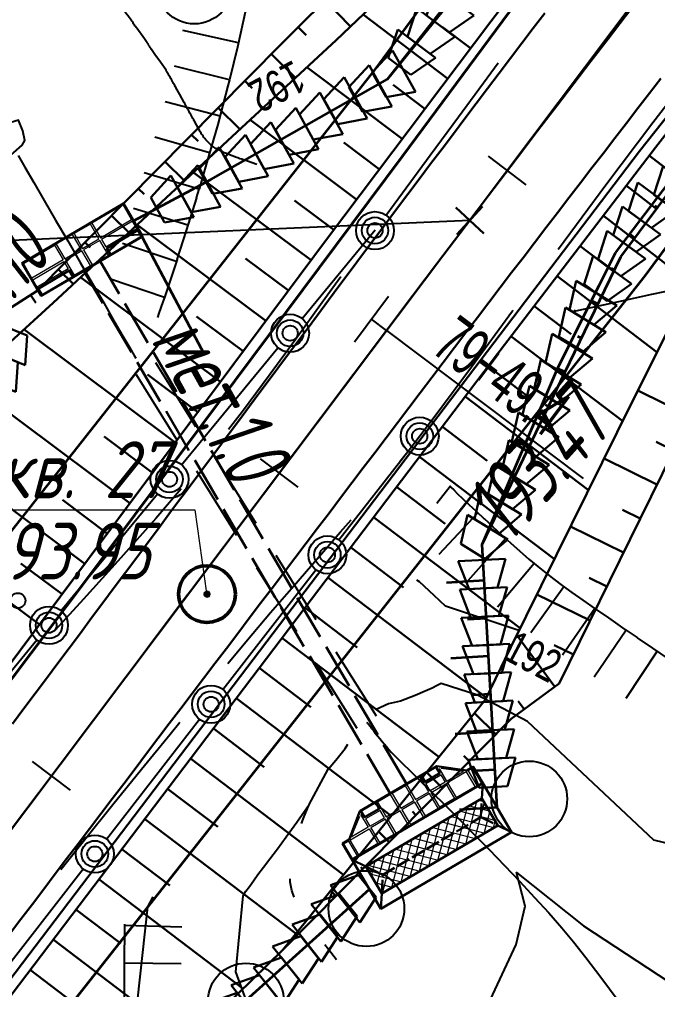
# Model space of a CAD drawing. Header units: millimetres. Extents: x -1799 to 6962, y -1020 to 4121.
# Drawn here: x 4717.1 to 4750.8, y 2997.7 to 3048.9 of the extents above; entities that cross this region are included whole.
import ezdxf
from ezdxf import colors
from ezdxf.entities.mleader import LeaderData, LeaderLine
from ezdxf.math import Vec2, Vec3

# ---------------------------------------------------------------- set-up
doc = ezdxf.new("R2010")
doc.units = ezdxf.units.MM
for name, pattern in [('ACAD_ISO02W100', [15, 12, -3]), ('CONTI', [0]), ('STROT', [1.7, 0.5, -1.2])]:
    doc.linetypes.add(name, pattern=pattern)
for name, color, linetype, lineweight in [('10', 1, 'Continuous', 35), ('геология', 7, 'Continuous', 20), ('КОПИЯ_ОСЬ_13_ОТКОСЫ', 7, 'Continuous', 30), ('КОПИЯ_ОСЬ_ГРАНИЦЫ_ПОЛОС', 7, 'Continuous', 30), ('КОПИЯ_ОСЬ_ОТКОСЫ', 7, 'Continuous', 30), ('Огражд-перила', 1, 'ограждение2', 40), ('ОСЬ_ВЕРХ_ПОКРЫТИЯ_ГРАНИЦЫ_ПОЛОС', 7, 'Continuous', 30), ('ОСЬ_ВЕРХ_ПОКРЫТИЯ_ОСЬ', 1, 'Continuous', 30), ('Ось_примыкания', 1, 'Continuous', 35), ('Отметки', 5, 'Continuous', 30), ('Трубы мет.', 7, 'ACAD_ISO02W100', 30)]:
    doc.layers.add(name, color=color, linetype=linetype, lineweight=lineweight)
for name, color, linetype in [('GOR_BDEFAULT', 212, 'CONTI'), ('NAD_MDEFAULT', 7, 'CONTI'), ('PI_OTDEFAULT', 172, 'CONTI'), ('PI_TTDEFAULT', 5, 'CONTI'), ('SIT_LDEFAULT', 7, 'CONTI'), ('ZAPSKDEFAULT', 7, 'CONTI'), ('канава', 7, 'Continuous'), ('КОПИЯ_ОСЬ_ТАНГЕНСЫ', 1, 'Continuous'), ('ОСЬ_ВЕРХ_ПОКРЫТИЯ_ПИКЕТЫ', 1, 'Continuous'), ('ОСЬ_ВЕРХ_ПОКРЫТИЯ_РАЗБИВКА_КРИВ', 1, 'Continuous'), ('ОСЬ_ВЕРХ_ПОКРЫТИЯ_ТАНГЕНСЫ', 1, 'Continuous'), ('разметка', 7, 'Continuous')]:
    doc.layers.add(name, color=color, linetype=linetype)
doc.layers.get('КОПИЯ_ОСЬ_ОТКОСЫ').off()
doc.styles.add('eskd', font='spds.shx', dxfattribs={"width": 1.2, "oblique": 15})
doc.styles.add('SHRFT', font='TXT', dxfattribs={"width": 3.5})
doc.styles.get("Standard").update_dxf_attribs({"font": 'arial.ttf'})
doc.styles.add('ГОСТ', font='', dxfattribs={"oblique": 15, "height": 4})
doc.styles.get('ГОСТ').set_extended_font_data('GOST type A')
doc.linetypes.add('ограждение2', pattern='A,0.25,-0.1,[132,ltypeshp.shx,S=0.1,R=0,X=-0.1,Y=0],-0.1,1', length=1.45)

# ---------------------------------------------------------------- blocks, each defined once
blk = doc.blocks.new('BL_2010')
at = {"color": 0}
for centre, radius in [((0, 5.78), 0.4), ((0, 3.46), 0.6), ((0, 3.46), 0.3), ((0, 0), 0.8), ((-3.46, -1.74), 0.6), ((-3.46, -1.74), 0.3), ((3.46, -1.74), 0.6), ((3.46, -1.74), 0.3), ((-5.78, -2.88), 0.4), ((5.78, -2.88), 0.4)]:
    blk.add_circle(centre, radius, dxfattribs=at)
blk = doc.blocks.new('BL_2004')
at = {"color": 0}
blk.add_circle((0, 0), 2, dxfattribs=at)
blk = doc.blocks.new('A$C722332E8')
at = {"layer": 'Трубы мет.', "linetype": 'Continuous', "lineweight": 0}
h = blk.add_hatch(dxfattribs=at)
h.set_pattern_fill('ANSI37', color=256, scale=32, angle=180, style=0)
h.set_pattern_definition([(225, (1764.2833, 2123.5905), (2.828427, -2.828427), []), (315, (1764.2833, 2123.5905), (2.828427, 2.828427), [])])
h.paths.add_polyline_path([(-43.25, 35.5), (-26.75, 35.5), (-26.75, -35.5), (-43.25, -35.5)])
at = {"layer": 'Трубы мет.', "linetype": 'Continuous', "ltscale": 0.6}
for p, q in [((-50, 40), (-43.25, 35.5)), ((-20, 40), (-26.75, 35.5)), ((-50, -40), (-43.25, -35.5)), ((-20, -40), (-26.75, -35.5))]:
    blk.add_line(p, q, dxfattribs=at)
for points in [[(-20, 40), (-50, 40), (-50, -40), (-20, -40)], [(0, 23.5), (-10, 36), (-10, 40), (-20, 40), (-20, -40), (-10, -40), (-10, -36), (0, -23.5)], [(-26.75, 35.5), (-26.75, -35.5), (-43.25, -35.5), (-43.25, 35.5)], [(0, 23), (-4, 23), (-4, 14), (0, 14)], [(0, -23), (-4, -23), (-4, -14), (0, -14)]]:
    blk.add_lwpolyline(points, close=True, dxfattribs=at)
at = {"layer": 'Трубы мет.', "lineweight": 0}
for points in [[(-10.5, 36.62), (-19.5, 36.62), (-19.5, 39.5), (-10.5, 39.5)], [(-10.5, 34.38), (-10.5, 24), (-19.5, 24), (-19.5, 35.62), (-10.5, 35.62), (-10.5, 35.62)], [(-1.6, 24), (-9.5, 24), (-9.5, 34.38)], [(-10.5, 23), (-19.5, 23), (-19.5, 14), (-10.5, 14)], [(-5, 23), (-9.5, 23), (-9.5, 14), (-5, 14)], [(-10.5, 13), (-19.5, 13), (-19.5, 5), (-10.5, 5)], [(-0.5, 13), (-9.5, 13), (-9.5, 5), (-0.5, 5)], [(-10.5, 4), (-19.5, 4), (-19.5, -4), (-10.5, -4)], [(-0.5, 4), (-9.5, 4), (-9.5, -4), (-0.5, -4)], [(-10.5, -5), (-19.5, -5), (-19.5, -13), (-10.5, -13)], [(-0.5, -5), (-9.5, -5), (-9.5, -13), (-0.5, -13)], [(-10.5, -23), (-19.5, -23), (-19.5, -14), (-10.5, -14)], [(-5, -23), (-9.5, -23), (-9.5, -14), (-5, -14)], [(-10.5, -34.38), (-10.5, -24), (-19.5, -24), (-19.5, -35.62), (-10.5, -35.62), (-10.5, -35.62)], [(-1.6, -24), (-9.5, -24), (-9.5, -34.38)], [(-10.5, -36.62), (-19.5, -36.62), (-19.5, -39.5), (-10.5, -39.5)]]:
    blk.add_lwpolyline(points, close=True, dxfattribs=at)
at = {"layer": 'Трубы мет.', "ltscale": 0.6}
for points in [[(-43.25, 35.5), (-35, 30)], [(-26.75, 35.5), (-35, 30)], [(-35, 30), (-35, -30)], [(-35, -30), (-43.25, -35.5)], [(-35, -30), (-26.75, -35.5)]]:
    blk.add_lwpolyline(points, dxfattribs=at)
blk = doc.blocks.new('A$C26264B13')
at = {"layer": 'Трубы мет.', "linetype": 'Continuous'}
for points in [[(0, 31), (-20, 31), (-20, -31), (0, -31)], [(0, 30.5), (-4, 30.5), (-4, 11.5), (0, 11.5)], [(0, -30.5), (-4, -30.5), (-4, -11.5), (0, -11.5)]]:
    blk.add_lwpolyline(points, close=True, dxfattribs=at)
at = {"layer": 'Трубы мет.', "linetype": 'Continuous', "lineweight": 0}
for points in [[(-10.5, 30.5), (-19.5, 30.5), (-19.5, 11.5), (-10.5, 11.5)], [(-5, 30.5), (-9.5, 30.5), (-9.5, 11.5), (-5, 11.5)], [(-10.5, 10.5), (-19.5, 10.5), (-19.5, 0.5), (-10.5, 0.5)], [(-0.5, 10.5), (-9.5, 10.5), (-9.5, 0.5), (-0.5, 0.5)], [(-10.5, -0.5), (-19.5, -0.5), (-19.5, -10.5), (-10.5, -10.5)], [(-0.5, -0.5), (-9.5, -0.5), (-9.5, -10.5), (-0.5, -10.5)], [(-10.5, -30.5), (-19.5, -30.5), (-19.5, -11.5), (-10.5, -11.5)], [(-5, -30.5), (-9.5, -30.5), (-9.5, -11.5), (-5, -11.5)]]:
    blk.add_lwpolyline(points, close=True, dxfattribs=at)
blk = doc.blocks.new('6')
at = {"layer": 'канава', "color": 5, "linetype": 'Continuous', "lineweight": 30}
for p, q in [((-1.5, -1.25), (-1.5, 1.25)), ((0, 0.75), (-1.5, 1.25)), ((0, 0.75), (0, -0.75)), ((0, -0.75), (-1.5, -1.25))]:
    blk.add_line(p, q, dxfattribs=at)
blk = doc.blocks.new('_None')
blk = doc.blocks.new('Крест')
at = {"layer": 'Отметки'}
for points in [[(0, 1), (0, -1)], [(-1, 0), (1, 0)]]:
    blk.add_lwpolyline(points, dxfattribs=at)

msp = doc.modelspace()

# ---------------------------------------------------------------- linework, layer by layer
at = {"layer": '10'}
for p, q in [((4770.826, 3093.703), (4735.886, 3046.233)), ((4750.166, 3035.343), (4784.736, 3082.333)), ((4735.886, 3046.233), (4680.976, 2976.563)), ((4694.926, 2965.253), (4750.166, 3035.343))]:
    msp.add_line(p, q, dxfattribs=at)
for points in [[(5126.716, 2919.343), (5103.206, 2947.443), (5106.036, 2952.483), (5090.316, 2971.423), (5010.816, 3060.993), (4964.366, 3097.523), (4959.866, 3089.543), (4935.266, 3109.693), (4925.046, 3116.333), (4915.736, 3122.393), (4882.236, 3156.863), (4868.236, 3165.853), (4844.226, 3168.003), (4845.853, 3159.921), (4832.606, 3154.783), (4804.776, 3131.223), (4770.826, 3093.703), (4735.886, 3046.233), (4680.976, 2976.563), (4647.056, 2935.783), (4635.286, 2926.063), (4615.906, 2918.193), (4598.586, 2915.533), (4552.416, 2914.983)], [(4557.366, 2900.733), (4579.636, 2901.023), (4603.806, 2901.343), (4619.906, 2900.323), (4644.596, 2910.463), (4659.776, 2923.013), (4694.926, 2965.253), (4750.166, 3035.343), (4784.736, 3082.333), (4817.286, 3118.293), (4841.916, 3139.133), (4849.498, 3141.814), (4850.396, 3137.353), (4862.146, 3136.323), (4879.536, 3127.573), (4921.766, 3093.823), (4990.146, 3039.233), (5067.656, 2951.893), (5147.236, 2856.943), (5178.236, 2824.543), (5178.236, 2824.543), (5183.976, 2815.193), (5213.876, 2748.373)]]:
    msp.add_lwpolyline(points, dxfattribs=at)
at = {"layer": 'GOR_BDEFAULT', "color": 212, "flags": 128}
for points, elevation in [([(4727.492, 3042.069), (4727.392, 3042.129), (4727.302, 3042.199), (4727.222, 3042.259), (4727.152, 3042.329), (4727.082, 3042.389), (4727.022, 3042.459), (4726.962, 3042.519), (4726.912, 3042.589), (4726.862, 3042.649), (4726.822, 3042.709), (4726.782, 3042.769), (4726.742, 3042.819), (4726.712, 3042.869), (4726.682, 3042.919), (4726.662, 3042.959), (4726.382, 3043.469), (4726.352, 3043.519), (4726.322, 3043.579), (4726.282, 3043.649), (4726.242, 3043.719), (4726.212, 3043.789), (4726.172, 3043.859), (4726.122, 3043.929), (4726.082, 3044.009), (4726.042, 3044.079), (4726.002, 3044.159), (4725.962, 3044.229), (4725.922, 3044.299), (4725.892, 3044.369), (4725.852, 3044.429), (4725.822, 3044.489), (4725.592, 3044.909), (4725.382, 3045.279), (4725.352, 3045.329), (4725.322, 3045.379), (4725.292, 3045.439), (4725.252, 3045.499), (4725.222, 3045.569), (4725.182, 3045.629), (4725.142, 3045.699), (4725.112, 3045.759), (4725.072, 3045.829), (4725.032, 3045.889), (4724.992, 3045.959), (4724.962, 3046.019), (4724.922, 3046.079), (4724.892, 3046.129), (4724.862, 3046.189), (4724.562, 3046.619), (4724.262, 3047.029), (4724.232, 3047.079), (4724.192, 3047.129), (4724.162, 3047.179), (4724.132, 3047.229), (4724.092, 3047.289), (4724.052, 3047.349), (4724.022, 3047.399), (4723.982, 3047.459), (4723.942, 3047.519), (4723.912, 3047.579), (4723.872, 3047.639), (4723.832, 3047.689), (4723.802, 3047.749), (4723.762, 3047.799), (4723.732, 3047.849), (4723.312, 3048.409), (4723.282, 3048.449), (4723.252, 3048.499), (4723.222, 3048.539), (4723.192, 3048.589), (4723.152, 3048.639), (4723.122, 3048.689), (4723.092, 3048.739), (4723.052, 3048.789), (4723.022, 3048.839), (4722.982, 3048.889), (4722.952, 3048.939), (4722.912, 3048.979), (4722.882, 3049.029), (4722.852, 3049.079), (4722.812, 3049.119), (4722.382, 3049.669), (4721.902, 3050.289), (4721.452, 3050.819), (4720.992, 3051.359), (4720.482, 3051.939), (4720.442, 3051.979), (4720.402, 3052.029), (4720.362, 3052.079), (4720.322, 3052.129), (4720.282, 3052.179), (4720.242, 3052.229), (4720.192, 3052.279), (4720.152, 3052.329), (4720.112, 3052.389), (4720.072, 3052.439), (4720.032, 3052.489), (4719.992, 3052.529), (4719.952, 3052.579), (4719.912, 3052.629), (4719.882, 3052.669), (4719.452, 3053.179), (4719.022, 3053.629), (4718.532, 3054.139), (4718.062, 3054.599), (4717.562, 3055.099), (4717.082, 3055.539), (4716.602, 3056.019), (4716.132, 3056.479), (4715.672, 3056.879), (4715.252, 3057.269), (4714.822, 3057.629), (4714.472, 3057.969), (4714.212, 3058.229), (4713.992, 3058.439), (4713.662, 3058.689), (4713.482, 3058.829), (4713.152, 3059.059), (4712.802, 3059.299), (4712.502, 3059.489), (4712.262, 3059.649), (4712.072, 3059.759), (4711.942, 3059.839)], 192), ([(4705.992, 3049.819), (4705.952, 3049.119), (4706.012, 3049.049), (4706.102, 3048.949), (4706.242, 3048.789), (4706.412, 3048.599), (4706.642, 3048.339), (4706.922, 3048.019), (4707.282, 3047.629), (4707.722, 3047.149), (4708.282, 3046.549), (4709.102, 3045.609), (4709.192, 3045.509), (4709.272, 3045.409), (4709.362, 3045.299), (4709.452, 3045.189), (4709.552, 3045.079), (4709.652, 3044.959), (4709.742, 3044.839), (4709.842, 3044.719), (4709.942, 3044.609), (4710.032, 3044.489), (4710.132, 3044.379), (4710.222, 3044.269), (4710.312, 3044.159), (4710.392, 3044.059), (4710.472, 3043.969), (4711.292, 3043.139), (4711.962, 3042.549), (4712.592, 3041.999), (4713.092, 3041.669), (4713.862, 3041.409), (4713.922, 3041.389), (4713.992, 3041.369), (4714.052, 3041.359), (4714.122, 3041.339), (4714.182, 3041.319), (4714.252, 3041.309), (4714.312, 3041.289), (4714.372, 3041.279), (4714.442, 3041.259), (4714.502, 3041.249), (4714.562, 3041.239), (4714.622, 3041.229), (4714.672, 3041.219), (4714.732, 3041.209), (4714.782, 3041.209), (4715.342, 3041.249), (4715.992, 3041.339), (4716.052, 3041.359), (4716.102, 3041.389), (4716.162, 3041.419), (4716.222, 3041.449), (4716.282, 3041.479), (4716.332, 3041.509), (4716.392, 3041.549), (4716.452, 3041.589), (4716.512, 3041.619), (4716.572, 3041.659), (4716.622, 3041.699), (4716.672, 3041.739), (4716.732, 3041.779), (4716.782, 3041.809), (4716.822, 3041.849), (4717.272, 3042.239), (4717.402, 3042.479), (4717.292, 3042.999), (4717.072, 3043.549), (4716.202, 3043.289), (4716.062, 3043.239), (4715.922, 3043.199), (4715.762, 3043.149), (4715.592, 3043.099), (4715.422, 3043.049), (4715.252, 3042.999), (4715.072, 3042.959), (4714.892, 3042.919), (4714.722, 3042.879), (4714.552, 3042.839), (4714.392, 3042.819), (4714.242, 3042.789), (4714.102, 3042.779), (4713.972, 3042.769), (4713.852, 3042.769), (4713.752, 3042.779), (4713.672, 3042.799), (4713.602, 3042.829), (4713.552, 3042.869), (4713.502, 3042.899), (4713.472, 3042.949), (4713.442, 3042.999), (4713.422, 3043.049), (4713.412, 3043.099), (4713.402, 3043.149), (4713.402, 3043.199), (4713.392, 3043.249), (4713.392, 3043.299), (4713.382, 3043.339), (4713.382, 3043.379), (4713.042, 3043.709), (4713.022, 3043.739), (4713.002, 3043.779), (4712.992, 3043.819), (4712.982, 3043.859), (4712.962, 3043.909), (4712.952, 3043.959), (4712.942, 3044.009), (4712.932, 3044.059), (4712.922, 3044.109), (4712.912, 3044.159), (4712.902, 3044.199), (4712.892, 3044.249), (4712.882, 3044.289), (4712.872, 3044.329), (4712.852, 3044.369), (4712.512, 3044.729), (4712.272, 3045.399), (4711.932, 3045.789), (4711.642, 3046.439), (4711.312, 3046.839), (4711.012, 3047.499), (4710.702, 3047.909), (4710.402, 3048.549), (4710.102, 3048.949), (4709.802, 3049.559), (4709.522, 3049.949), (4709.232, 3050.529), (4708.972, 3050.889), (4708.712, 3051.419), (4708.482, 3051.749), (4708.262, 3052.199), (4708.062, 3052.479), (4707.862, 3052.859), (4707.702, 3053.089), (4707.552, 3053.389), (4707.442, 3053.559), (4707.342, 3053.739), (4707.272, 3053.829), (4707.232, 3053.899), (4707.212, 3053.929)], 190), ([(4705.992, 3049.819), (4705.952, 3049.119), (4706.012, 3049.049), (4706.102, 3048.949), (4706.242, 3048.789), (4706.412, 3048.599), (4706.642, 3048.339), (4706.922, 3048.019), (4707.282, 3047.629), (4707.722, 3047.149), (4708.282, 3046.549), (4709.102, 3045.609), (4709.192, 3045.509), (4709.272, 3045.409), (4709.362, 3045.299), (4709.452, 3045.189), (4709.552, 3045.079), (4709.652, 3044.959), (4709.742, 3044.839), (4709.842, 3044.719), (4709.942, 3044.609), (4710.032, 3044.489), (4710.132, 3044.379), (4710.222, 3044.269), (4710.312, 3044.159), (4710.392, 3044.059), (4710.472, 3043.969), (4711.292, 3043.139), (4711.962, 3042.549), (4712.592, 3041.999), (4713.092, 3041.669), (4713.862, 3041.409), (4713.922, 3041.389), (4713.992, 3041.369), (4714.052, 3041.359), (4714.122, 3041.339), (4714.182, 3041.319), (4714.252, 3041.309), (4714.312, 3041.289), (4714.372, 3041.279), (4714.442, 3041.259), (4714.502, 3041.249), (4714.562, 3041.239), (4714.622, 3041.229), (4714.672, 3041.219), (4714.732, 3041.209), (4714.782, 3041.209), (4715.342, 3041.249), (4715.992, 3041.339), (4716.052, 3041.359), (4716.102, 3041.389), (4716.162, 3041.419), (4716.222, 3041.449), (4716.282, 3041.479), (4716.332, 3041.509), (4716.392, 3041.549), (4716.452, 3041.589), (4716.512, 3041.619), (4716.572, 3041.659), (4716.622, 3041.699), (4716.672, 3041.739), (4716.732, 3041.779), (4716.782, 3041.809), (4716.822, 3041.849), (4717.272, 3042.239), (4717.402, 3042.479), (4717.292, 3042.999), (4717.072, 3043.549), (4716.202, 3043.289), (4716.062, 3043.239), (4715.922, 3043.199), (4715.762, 3043.149), (4715.592, 3043.099), (4715.422, 3043.049), (4715.252, 3042.999), (4715.072, 3042.959), (4714.892, 3042.919), (4714.722, 3042.879), (4714.552, 3042.839), (4714.392, 3042.819), (4714.242, 3042.789), (4714.102, 3042.779), (4713.972, 3042.769), (4713.852, 3042.769), (4713.752, 3042.779), (4713.672, 3042.799), (4713.602, 3042.829), (4713.552, 3042.869), (4713.502, 3042.899), (4713.472, 3042.949), (4713.442, 3042.999), (4713.422, 3043.049), (4713.412, 3043.099), (4713.402, 3043.149), (4713.402, 3043.199), (4713.392, 3043.249), (4713.392, 3043.299), (4713.382, 3043.339), (4713.382, 3043.379), (4713.042, 3043.709), (4713.022, 3043.739), (4713.002, 3043.779), (4712.992, 3043.819), (4712.982, 3043.859), (4712.962, 3043.909), (4712.952, 3043.959), (4712.942, 3044.009), (4712.932, 3044.059), (4712.922, 3044.109), (4712.912, 3044.159), (4712.902, 3044.199), (4712.892, 3044.249), (4712.882, 3044.289), (4712.872, 3044.329), (4712.852, 3044.369), (4712.512, 3044.729), (4712.272, 3045.399), (4711.932, 3045.789), (4711.642, 3046.439), (4711.312, 3046.839), (4711.012, 3047.499), (4710.702, 3047.909), (4710.402, 3048.549), (4710.102, 3048.949), (4709.802, 3049.559), (4709.522, 3049.949), (4709.232, 3050.529), (4708.972, 3050.889), (4708.712, 3051.419), (4708.482, 3051.749), (4708.262, 3052.199), (4708.062, 3052.479), (4707.862, 3052.859), (4707.702, 3053.089), (4707.552, 3053.389), (4707.442, 3053.559), (4707.342, 3053.739), (4707.272, 3053.829), (4707.232, 3053.899), (4707.212, 3053.929)], 190), ([(4729.162, 3041.389), (4729.072, 3041.419), (4728.982, 3041.449), (4728.872, 3041.489), (4728.762, 3041.519), (4728.652, 3041.559), (4728.532, 3041.599), (4728.412, 3041.649), (4728.292, 3041.689), (4728.172, 3041.739), (4728.052, 3041.789), (4727.932, 3041.839), (4727.812, 3041.899), (4727.702, 3041.949), (4727.592, 3042.009), (4727.492, 3042.069)], 192), ([(4729.162, 3041.389), (4729.072, 3041.419), (4728.982, 3041.449), (4728.872, 3041.489), (4728.762, 3041.519), (4728.652, 3041.559), (4728.532, 3041.599), (4728.412, 3041.649), (4728.292, 3041.689), (4728.172, 3041.739), (4728.052, 3041.789), (4727.932, 3041.839), (4727.812, 3041.899), (4727.702, 3041.949), (4727.592, 3042.009), (4727.492, 3042.069)], 192), ([(4729.662, 3041.209), (4729.162, 3041.389)], 192), ([(4746.392, 3033.519), (4746.502, 3033.499), (4748.772, 3033.979), (4750.512, 3034.369), (4751.892, 3034.649), (4752.972, 3034.869)], 194), ([(4743.542, 3016.599), (4739.622, 3017.899), (4739.022, 3018.459), (4738.242, 3019.189), (4738.112, 3019.279)], 192), ([(4757.732, 3003.839), (4750.612, 3005.549), (4743.942, 3011.809), (4741.312, 3013.209), (4739.382, 3013.819), (4739.172, 3013.709), (4738.912, 3013.579), (4738.542, 3013.409), (4738.022, 3013.189), (4737.242, 3012.889), (4736.612, 3012.749), (4735.952, 3012.449)], 190), ([(4735.942, 3012.449), (4735.922, 3012.459)], 190), ([(4740.952, 2984.339), (4733.572, 2990.549), (4730.742, 2992.579), (4728.542, 2998.599), (4728.942, 3002.609), (4729.082, 3002.849), (4729.262, 3003.109), (4729.472, 3003.399), (4729.712, 3003.739), (4730.002, 3004.119), (4730.342, 3004.569), (4730.742, 3005.099), (4731.212, 3005.729), (4731.762, 3006.499), (4732.412, 3007.429), (4733.422, 3009.289), (4733.832, 3009.769), (4734.312, 3010.389), (4734.452, 3010.619)], 190), ([(4741.102, 2991.799), (4741.582, 2991.819), (4741.862, 2996.869), (4743.342, 3000.049), (4743.832, 3002.069), (4743.362, 3003.849), (4746.912, 3001.019), (4755.962, 2995.079), (4763.542, 2988.219), (4764.022, 2988.439)], 188), ([(4728.462, 2986.389), (4726.412, 2987.789), (4721.392, 2986.829), (4721.722, 2990.939), (4721.802, 2991.149), (4721.882, 2991.399), (4721.972, 2991.689), (4722.092, 2992.009), (4722.212, 2992.389), (4722.372, 2992.819), (4722.542, 2993.319), (4722.762, 2993.889), (4723.002, 2994.549), (4723.362, 2997.049), (4723.892, 3002.029), (4724.182, 3002.559)], 192)]:
    msp.add_lwpolyline(points, dxfattribs=dict(at, elevation=elevation))
at = {"layer": 'PI_TTDEFAULT', "color": 5}
msp.add_point((4739.872, 3024.209, 193.467), dxfattribs=at)
at = {"layer": 'SIT_LDEFAULT', "color": 7}
for p, q in [((4729.072, 3049.409), (4728.632, 3047.409)), ((4728.682, 3047.639), (4725.752, 3048.289)), ((4728.632, 3047.409), (4728.212, 3045.689)), ((4728.212, 3045.689), (4725.302, 3046.399)), ((4742.392, 3046.559), (4741.812, 3045.769)), ((4741.812, 3045.769), (4740.302, 3043.719)), ((4728.132, 3045.369), (4727.592, 3043.329)), ((4728.212, 3045.689), (4728.132, 3045.369)), ((4750.562, 3043.439), (4751.582, 3044.749)), ((4727.712, 3043.759), (4724.812, 3044.519)), ((4740.302, 3043.719), (4738.812, 3041.699)), ((4727.592, 3043.329), (4727.022, 3041.339)), ((4748.082, 3040.139), (4750.562, 3043.439)), ((4727.162, 3041.829), (4724.272, 3042.659)), ((4717.052, 3041.689), (4717.412, 3041.069)), ((4738.812, 3041.699), (4737.342, 3039.709)), ((4727.022, 3041.339), (4726.602, 3039.919)), ((4717.412, 3041.069), (4717.882, 3040.269)), ((4726.592, 3039.919), (4723.712, 3040.779)), ((4717.882, 3040.269), (4718.422, 3039.319)), ((4745.582, 3036.769), (4748.082, 3040.139)), ((4726.592, 3039.919), (4726.452, 3039.459)), ((4737.342, 3039.709), (4736.462, 3038.509)), ((4718.422, 3039.319), (4719.032, 3038.279)), ((4726.462, 3039.459), (4725.932, 3037.739)), ((4726.012, 3038.009), (4723.142, 3038.889)), ((4719.032, 3038.279), (4719.672, 3037.179)), ((4725.932, 3037.739), (4725.432, 3036.209)), ((4732.042, 3033.079), (4735.912, 3037.769)), ((4719.672, 3037.179), (4720.322, 3036.049)), ((4725.402, 3036.099), (4722.562, 3037.039)), ((4745.562, 3036.749), (4745.582, 3036.769)), ((4720.322, 3036.049), (4720.962, 3034.949)), ((4725.442, 3036.209), (4725.022, 3034.939)), ((4724.772, 3034.199), (4721.932, 3035.169)), ((4734.092, 3035.279), (4733.112, 3033.929)), ((4720.962, 3034.949), (4721.572, 3033.909)), ((4725.022, 3034.939), (4724.772, 3034.199)), ((4724.772, 3034.199), (4724.692, 3033.969)), ((4721.572, 3033.909), (4722.112, 3032.959)), ((4724.692, 3033.969), (4724.482, 3033.359)), ((4733.112, 3033.929), (4731.712, 3031.999)), ((4740.982, 3030.529), (4743.162, 3033.499)), ((4743.172, 3033.499), (4743.192, 3033.529)), ((4722.112, 3032.959), (4722.582, 3032.159)), ((4724.482, 3033.359), (4724.402, 3033.139)), ((4722.582, 3032.159), (4722.942, 3031.539)), ((4731.712, 3031.999), (4730.312, 3030.079)), ((4722.942, 3031.539), (4723.182, 3031.129)), ((4725.682, 3025.369), (4730.772, 3031.539)), ((4723.182, 3031.129), (4723.262, 3030.989)), ((4726.442, 3027.359), (4724.322, 3030.749)), ((4739.112, 3028.009), (4740.982, 3030.529)), ((4725.422, 3026.719), (4723.302, 3030.109)), ((4730.312, 3030.079), (4728.892, 3028.179)), ((4728.892, 3028.179), (4728.162, 3027.229)), ((4737.692, 3026.149), (4739.112, 3028.009)), ((4733.992, 3021.399), (4737.692, 3026.149)), ((4737.202, 3025.539), (4737.692, 3026.149)), ((4729.622, 3022.269), (4727.502, 3025.659)), ((4728.602, 3021.629), (4726.482, 3025.019)), ((4719.312, 3017.659), (4724.412, 3023.829)), ((4725.662, 3024.099), (4724.322, 3022.529)), ((4739.872, 3024.209), (4739.162, 3023.319)), ((4739.872, 3024.209), (4739.922, 3024.169)), ((4739.922, 3024.169), (4740.052, 3024.039)), ((4740.052, 3024.039), (4740.252, 3023.839)), ((4740.252, 3023.839), (4740.522, 3023.579)), ((4740.522, 3023.579), (4740.852, 3023.269)), ((4740.852, 3023.269), (4741.232, 3022.909)), ((4741.322, 3022.829), (4739.272, 3020.629)), ((4741.232, 3022.909), (4741.652, 3022.519)), ((4724.322, 3022.529), (4722.482, 3020.459)), ((4734.082, 3021.819), (4734.642, 3022.459)), ((4741.662, 3022.529), (4742.112, 3022.109)), ((4732.842, 3020.399), (4734.082, 3021.819)), ((4742.102, 3022.099), (4742.572, 3021.669)), ((4742.792, 3021.469), (4740.792, 3019.239)), ((4742.572, 3021.669), (4743.052, 3021.239)), ((4743.052, 3021.239), (4743.542, 3020.809)), ((4743.542, 3020.809), (4744.022, 3020.389)), ((4722.482, 3020.459), (4720.502, 3018.269)), ((4732.792, 3017.179), (4730.672, 3020.569)), ((4731.602, 3018.979), (4732.842, 3020.399)), ((4744.292, 3020.159), (4742.372, 3017.849)), ((4744.022, 3020.389), (4744.302, 3020.159)), ((4744.292, 3020.159), (4744.492, 3019.999)), ((4727.852, 3013.509), (4732.772, 3019.819)), ((4731.772, 3016.539), (4729.652, 3019.929)), ((4744.492, 3019.999), (4744.932, 3019.639)), ((4744.932, 3019.639), (4745.342, 3019.319)), ((4745.342, 3019.319), (4745.772, 3018.999)), ((4730.372, 3017.559), (4731.602, 3018.979)), ((4745.872, 3018.929), (4744.132, 3016.489)), ((4745.772, 3018.999), (4746.292, 3018.629)), ((4746.292, 3018.629), (4746.872, 3018.209)), ((4720.502, 3018.269), (4719.012, 3016.639)), ((4746.872, 3018.209), (4747.522, 3017.759)), ((4747.502, 3017.769), (4745.792, 3015.309)), ((4747.522, 3017.759), (4748.222, 3017.279)), ((4729.162, 3016.119), (4730.372, 3017.559)), ((4748.222, 3017.279), (4748.962, 3016.759)), ((4749.152, 3016.639), (4747.462, 3014.159)), ((4748.962, 3016.759), (4749.142, 3016.639)), ((4749.152, 3016.639), (4749.742, 3016.239)), ((4712.952, 3009.949), (4718.042, 3016.119)), ((4728.122, 3014.869), (4729.162, 3016.119)), ((4749.742, 3016.229), (4750.552, 3015.679)), ((4750.552, 3015.679), (4751.372, 3015.129)), ((4735.972, 3012.089), (4733.852, 3015.479)), ((4750.802, 3015.519), (4749.132, 3013.019)), ((4734.952, 3011.449), (4732.832, 3014.839)), ((4721.712, 3005.609), (4726.632, 3011.929)), ((4725.072, 3011.149), (4725.592, 3011.779)), ((4735.462, 3011.769), (4735.502, 3011.709)), ((4735.502, 3011.709), (4735.562, 3011.649)), ((4735.562, 3011.649), (4735.632, 3011.559)), ((4735.632, 3011.559), (4735.712, 3011.449)), ((4735.712, 3011.449), (4735.812, 3011.329)), ((4723.572, 3009.299), (4725.072, 3011.149)), ((4735.812, 3011.329), (4735.912, 3011.199)), ((4735.912, 3011.199), (4736.032, 3011.059)), ((4736.032, 3011.059), (4736.152, 3010.909)), ((4736.152, 3010.909), (4736.272, 3010.759)), ((4736.272, 3010.759), (4736.392, 3010.609)), ((4736.392, 3010.609), (4736.512, 3010.469)), ((4736.512, 3010.469), (4736.632, 3010.329)), ((4736.632, 3010.329), (4736.752, 3010.199)), ((4736.752, 3010.199), (4736.852, 3010.089)), ((4736.852, 3010.089), (4737.022, 3009.919)), ((4737.022, 3009.919), (4737.332, 3009.609)), ((4737.332, 3009.609), (4737.762, 3009.199)), ((4722.052, 3007.429), (4723.572, 3009.299)), ((4737.762, 3009.199), (4738.282, 3008.679)), ((4738.282, 3008.679), (4738.902, 3008.079)), ((4738.902, 3008.079), (4739.592, 3007.399)), ((4720.562, 3005.569), (4722.052, 3007.429)), ((4732.162, 3006.789), (4732.392, 3007.349)), ((4739.592, 3007.399), (4740.332, 3006.659)), ((4732.022, 3006.429), (4732.152, 3006.789)), ((4740.332, 3006.659), (4741.112, 3005.869)), ((4741.112, 3005.869), (4741.922, 3005.059)), ((4719.312, 3003.999), (4720.562, 3005.569)), ((4741.922, 3005.059), (4742.732, 3004.219)), ((4715.572, 2997.719), (4720.492, 3004.029)), ((4742.732, 3004.219), (4743.542, 3003.369)), ((4731.422, 3003.339), (4731.422, 3003.509)), ((4731.502, 3002.899), (4731.422, 3003.339)), ((4743.542, 3003.369), (4744.322, 3002.529)), ((4731.632, 3002.539), (4731.502, 3002.899)), ((4744.322, 3002.529), (4745.072, 3001.709)), ((4745.072, 3001.709), (4745.752, 3000.929)), ((4722.682, 3000.799), (4722.692, 3001.109)), ((4722.682, 3000.319), (4722.682, 3000.799)), ((4722.692, 3001.069), (4725.692, 3000.969)), ((4745.752, 3000.929), (4746.372, 3000.189)), ((4722.672, 2999.699), (4722.682, 3000.319)), ((4746.372, 3000.189), (4747.032, 2999.359)), ((4722.662, 2999.069), (4722.672, 2999.699)), ((4733.432, 2999.769), (4733.242, 3000.019)), ((4733.862, 2999.229), (4733.432, 2999.769)), ((4747.032, 2999.359), (4747.822, 2998.309)), ((4722.662, 2998.949), (4722.662, 2999.069)), ((4722.662, 2999.069), (4725.662, 2999.029)), ((4722.662, 2998.119), (4722.662, 2998.949)), ((4747.822, 2998.309), (4748.732, 2997.079)), ((4722.662, 2997.209), (4722.662, 2998.119))]:
    msp.add_line(p, q, dxfattribs=at)
for centre, radius in [((4735.895, 3037.728), 1), ((4735.895, 3037.728), 0.7), ((4735.895, 3037.728), 0.4), ((4731.412, 3032.309), 1), ((4731.412, 3032.309), 0.7), ((4731.412, 3032.309), 0.4), ((4738.258, 3026.876), 1), ((4738.258, 3026.876), 0.7), ((4738.258, 3026.876), 0.4), ((4725.042, 3024.599), 1), ((4725.042, 3024.599), 0.7), ((4725.042, 3024.599), 0.4), ((4733.382, 3020.609), 1), ((4733.382, 3020.609), 0.7), ((4733.382, 3020.609), 0.4), ((4718.682, 3016.889), 1), ((4718.682, 3016.889), 0.7), ((4718.682, 3016.889), 0.4), ((4727.242, 3012.719), 1), ((4727.242, 3012.719), 0.7), ((4727.242, 3012.719), 0.4), ((4721.102, 3004.819), 1), ((4721.102, 3004.819), 0.7), ((4721.102, 3004.819), 0.4)]:
    msp.add_circle(centre, radius, dxfattribs=at)
at = {"layer": 'геология', "color": 1, "linetype": 'Continuous'}
for p, q in [((4715.283, 3022.992), (4726.374, 3022.992)), ((4726.374, 3022.992), (4726.996, 3018.581))]:
    msp.add_line(p, q, dxfattribs=at)
at = {"layer": 'геология', "color": 1, "linetype": 'Continuous', "lineweight": 50}
for radius in [1.5, 0.103]:
    msp.add_circle((4727.021, 3018.535), radius, dxfattribs=at)
at = {"layer": 'КОПИЯ_ОСЬ_13_ОТКОСЫ'}
for points in [[(4672.253, 2955.38), (4733.389, 3037.321), (4742.006, 3048.764), (4750.702, 3060.146), (4758.017, 3067.152), (4760.965, 3070.934), (4762.146, 3072.445), (4777.426, 3091.153)], [(4680.244, 2949.368), (4742.038, 3030.8), (4750.701, 3042.112), (4759.443, 3053.362), (4764.428, 3062.126), (4767.394, 3065.87), (4768.583, 3067.365), (4783.396, 3086.331)], [(4686.834, 2982.954), (4699.275, 2998.622), (4707.04, 3017.809), (4715.351, 3032.83), (4718.059, 3034.547), (4727.539, 3044.134), (4730.948, 3047.566), (4732.314, 3048.936), (4739.617, 3056.013), (4746.956, 3063.053), (4754.46, 3069.94), (4757.533, 3073.637), (4758.764, 3075.114), (4760.838, 3077.699), (4767.001, 3085.014)], [(4668.767, 2958.003), (4699.482, 2998.467), (4708.912, 3016.4), (4716.65, 3031.852), (4718.909, 3033.908), (4728.844, 3043.149), (4732.413, 3046.454), (4733.842, 3047.774), (4741.202, 3054.795), (4748.596, 3061.78), (4756.079, 3068.671), (4759.108, 3072.396), (4760.323, 3073.884), (4762.444, 3076.427), (4768.809, 3084.18)], [(4668.767, 2958.003), (4699.482, 2998.467), (4708.912, 3016.4), (4716.65, 3031.852), (4718.909, 3033.908), (4728.843, 3043.149), (4732.412, 3046.454), (4733.842, 3047.774), (4741.201, 3054.795), (4748.596, 3061.78), (4756.079, 3068.671), (4759.108, 3072.396), (4760.323, 3073.884), (4762.444, 3076.427), (4768.809, 3084.18)], [(4684.813, 2945.93), (4703.17, 2970.662), (4716.557, 2985.619), (4731.021, 2999.765), (4741.736, 3012.977), (4743.063, 3015.733), (4749.499, 3028.731), (4751.648, 3033.042), (4752.079, 3033.904), (4756.566, 3042.403), (4761.094, 3050.881), (4761.985, 3052.536), (4764.172, 3056.572), (4766.368, 3060.606), (4769.253, 3064.406), (4770.41, 3065.924), (4772.382, 3068.558), (4778.473, 3076.453), (4784.602, 3084.318)], [(4731.022, 2999.765), (4741.736, 3012.977), (4743.063, 3015.733), (4749.5, 3028.731), (4751.648, 3033.042), (4752.079, 3033.904), (4756.566, 3042.403), (4761.094, 3050.881), (4761.985, 3052.536), (4764.172, 3056.572), (4766.368, 3060.606), (4769.253, 3064.406), (4770.41, 3065.924), (4772.382, 3068.558), (4778.473, 3076.453), (4784.601, 3084.318)], [(4731.022, 2999.765), (4743.089, 3011.959), (4745.616, 3013.812), (4749.894, 3022.512), (4754.576, 3032.005), (4758.084, 3041.839), (4761.643, 3051.655), (4766.739, 3060.315), (4769.854, 3063.933), (4771.102, 3065.377), (4773.081, 3068.005), (4779.264, 3075.82), (4785.484, 3083.605)], [(4733.271, 3049.868), (4734.6, 3048.501)], [(4739.73, 3045.759), (4735.263, 3049.135)], [(4731.845, 3048.466), (4732.266, 3048.047)], [(4740.937, 3047.354), (4739.449, 3048.481)], [(4730.434, 3047.048), (4731.698, 3045.793)], [(4737.322, 3042.565), (4732.297, 3046.347)], [(4729.025, 3045.629), (4729.407, 3045.25)], [(4738.525, 3044.162), (4736.852, 3045.425)], [(4727.615, 3044.21), (4728.761, 3043.072)], [(4734.92, 3039.367), (4729.305, 3043.576)], [(4726.209, 3042.788), (4726.552, 3042.449)], [(4736.12, 3040.966), (4734.25, 3042.371)], [(4750.373, 3041.687), (4754.501, 3038.504)], [(4724.803, 3041.366), (4725.832, 3040.348)], [(4732.525, 3036.163), (4726.315, 3040.796)], [(4723.396, 3039.944), (4723.7, 3039.644)], [(4749.153, 3040.102), (4750.712, 3038.903)], [(4733.721, 3037.766), (4731.653, 3039.313)], [(4721.99, 3038.522), (4722.901, 3037.621)], [(4747.935, 3038.517), (4752.614, 3034.923)], [(4730.133, 3032.957), (4723.337, 3038.027)], [(4720.584, 3037.1), (4720.848, 3036.839)], [(4746.717, 3036.93), (4748.476, 3035.582)], [(4731.329, 3034.56), (4729.064, 3036.25)], [(4719.178, 3035.678), (4719.97, 3034.894)], [(4727.741, 3029.751), (4720.36, 3035.258)], [(4745.501, 3035.342), (4750.782, 3031.303)], [(4717.713, 3034.327), (4717.978, 3033.91)], [(4744.287, 3033.753), (4746.252, 3032.253)], [(4728.937, 3031.354), (4726.477, 3033.19)], [(4725.349, 3026.545), (4717.364, 3032.502)], [(4743.074, 3032.162), (4748.974, 3027.669)], [(4741.863, 3030.57), (4744.036, 3028.922)], [(4726.545, 3028.148), (4723.883, 3030.134)], [(4722.957, 3023.339), (4715.262, 3029.08)], [(4740.654, 3028.977), (4747.172, 3024.031)], [(4752.555, 3027.907), (4749.773, 3029.279)], [(4739.445, 3027.384), (4741.822, 3025.581)], [(4724.153, 3024.942), (4721.588, 3026.856)], [(4751.67, 3026.113), (4750.74, 3026.572)], [(4738.236, 3025.791), (4745.365, 3020.381)], [(4720.565, 3020.133), (4713.443, 3025.447)], [(4750.785, 3024.32), (4747.996, 3025.695)], [(4737.027, 3024.198), (4739.607, 3022.24)], [(4721.761, 3021.736), (4719.387, 3023.507)], [(4749.901, 3022.526), (4748.968, 3022.986)], [(4735.818, 3022.604), (4743.558, 3016.732)], [(4718.173, 3016.927), (4711.623, 3021.814)], [(4749.018, 3020.731), (4746.22, 3022.107)], [(4734.609, 3021.011), (4737.402, 3018.892)], [(4719.369, 3018.53), (4717.186, 3020.159)], [(4733.4, 3019.418), (4741.777, 3013.061)], [(4748.136, 3018.937), (4747.199, 3019.397)], [(4747.253, 3017.142), (4744.445, 3018.523)], [(4732.191, 3017.825), (4734.955, 3015.727)], [(4730.982, 3016.231), (4739.273, 3009.94)], [(4745.382, 3013.641), (4743.379, 3016.372)], [(4746.371, 3015.347), (4745.358, 3015.845)], [(4729.773, 3014.638), (4732.503, 3012.567)], [(4728.564, 3013.045), (4736.753, 3006.832)], [(4743.77, 3012.458), (4743.457, 3012.884)], [(4742.276, 3011.137), (4741.149, 3012.253)], [(4727.355, 3011.452), (4730.051, 3009.407)], [(4740.869, 3009.716), (4740.587, 3009.995)], [(4726.146, 3009.859), (4734.232, 3003.723)], [(4739.462, 3008.294), (4738.617, 3009.131)], [(4724.937, 3008.265), (4727.599, 3006.246)], [(4738.056, 3006.873), (4737.868, 3007.058)], [(4723.728, 3006.672), (4731.711, 3000.615)], [(4736.649, 3005.451), (4736.085, 3006.009)], [(4722.519, 3005.079), (4725.057, 3003.154)], [(4735.242, 3004.029), (4735.148, 3004.122)], [(4721.31, 3003.486), (4728.921, 2997.71)], [(4733.835, 3002.608), (4733.553, 3002.887)], [(4720.102, 3001.892), (4722.481, 3000.087)], [(4718.893, 3000.299), (4726.03, 2994.883)], [(4717.684, 2998.706), (4719.905, 2997.02)]]:
    msp.add_lwpolyline(points, dxfattribs=at)
at = {"layer": 'КОПИЯ_ОСЬ_ГРАНИЦЫ_ПОЛОС'}
for points in [[(4692.462, 2982.465), (4733.389, 3037.321), (4742.006, 3048.764), (4750.702, 3060.146), (4758.017, 3067.152), (4760.965, 3070.934), (4762.146, 3072.445), (4777.426, 3091.153), (4792.924, 3109.68), (4797.371, 3114.935), (4798.272, 3116.068)], [(4680.137, 2949.221), (4680.244, 2949.368), (4742.038, 3030.8), (4750.701, 3042.112), (4759.443, 3053.362), (4764.428, 3062.126), (4767.394, 3065.87), (4768.583, 3067.365), (4783.396, 3086.331), (4798.386, 3105.065)]]:
    msp.add_lwpolyline(points, dxfattribs=at)
at = {"layer": 'КОПИЯ_ОСЬ_ТАНГЕНСЫ'}
msp.add_line((4637.75, 2901.21), (4765.122, 3070.489), dxfattribs=at)
at = {"layer": 'Огражд-перила', "ltscale": 7}
for p, q in [((4750.69, 3059.67), (4737.343, 3041.65)), ((4737.343, 3041.65), (4720.568, 3019.194)), ((4720.568, 3019.194), (4699.533, 2991.298))]:
    msp.add_line(p, q, dxfattribs=at)
at = {"layer": 'Огражд-перила', "color": 1, "lineweight": 30, "ltscale": 7}
msp.add_lwpolyline([(4514.929, 2912.601), (4529.571, 2906.17), (4544.919, 2901.704), (4560.761, 2899.544), (4580.715, 2898.125), (4600.805, 2897.779), (4616.669, 2899.941), (4631.964, 2905.07), (4646.021, 2912.887), (4658.406, 2923.23), (4671.738, 2938.604), (4683.615, 2954.494), (4696.823, 2972.096), (4702.26, 2979.293), (4730.516, 3016.48), (4749.861, 3041.914), (4759.304, 3053.851)], dxfattribs=at)
at = {"layer": 'ОСЬ_ВЕРХ_ПОКРЫТИЯ_ГРАНИЦЫ_ПОЛОС'}
for points in [[(4716.761, 3011.692), (4717.357, 3012.49), (4717.953, 3013.289), (4718.549, 3014.088), (4719.145, 3014.887), (4719.741, 3015.686), (4720.337, 3016.484), (4720.933, 3017.283), (4721.529, 3018.082), (4722.125, 3018.881), (4722.721, 3019.68), (4723.317, 3020.478), (4723.913, 3021.277), (4724.509, 3022.076), (4725.105, 3022.875), (4725.701, 3023.674), (4726.297, 3024.472), (4726.893, 3025.271), (4727.489, 3026.07), (4728.085, 3026.869), (4728.681, 3027.668), (4729.277, 3028.467), (4729.873, 3029.265), (4730.469, 3030.064), (4731.065, 3030.863), (4731.661, 3031.662), (4732.257, 3032.461), (4732.853, 3033.259), (4733.448, 3034.058), (4734.045, 3034.858), (4734.642, 3035.657), (4735.24, 3036.457), (4735.838, 3037.256), (4736.437, 3038.055), (4737.035, 3038.854), (4737.635, 3039.652), (4738.234, 3040.45), (4738.834, 3041.248), (4739.435, 3042.046), (4740.036, 3042.843), (4740.637, 3043.64), (4741.239, 3044.437), (4741.841, 3045.233), (4742.443, 3046.029), (4743.046, 3046.825), (4743.649, 3047.621), (4744.252, 3048.416), (4744.856, 3049.211)], [(4716.6, 3000.588), (4717.203, 3001.382), (4717.805, 3002.176), (4718.408, 3002.97), (4719.01, 3003.763), (4719.613, 3004.557), (4720.215, 3005.351), (4720.817, 3006.145), (4721.42, 3006.939), (4722.022, 3007.733), (4722.625, 3008.527), (4723.227, 3009.321), (4723.83, 3010.115), (4724.432, 3010.909), (4725.035, 3011.703), (4725.637, 3012.497), (4726.239, 3013.291), (4726.842, 3014.085), (4727.444, 3014.879), (4728.047, 3015.672), (4728.649, 3016.466), (4729.252, 3017.26), (4729.854, 3018.054), (4730.457, 3018.848), (4731.059, 3019.642), (4731.661, 3020.436), (4732.264, 3021.23), (4732.866, 3022.024), (4733.469, 3022.818), (4734.071, 3023.612), (4734.674, 3024.406), (4735.276, 3025.2), (4735.879, 3025.994), (4736.481, 3026.788), (4737.083, 3027.581), (4737.686, 3028.375), (4738.288, 3029.169), (4738.891, 3029.963), (4739.493, 3030.757), (4740.095, 3031.549), (4740.697, 3032.341), (4741.299, 3033.133), (4741.902, 3033.924), (4742.506, 3034.715), (4743.109, 3035.506), (4743.714, 3036.297), (4744.318, 3037.087), (4744.923, 3037.877), (4745.528, 3038.667), (4746.134, 3039.456), (4746.74, 3040.245), (4747.346, 3041.034), (4747.953, 3041.822), (4748.56, 3042.611), (4749.168, 3043.399), (4749.776, 3044.186), (4750.384, 3044.973), (4750.993, 3045.76)]]:
    msp.add_lwpolyline(points, dxfattribs=at)
at = {"layer": 'ОСЬ_ВЕРХ_ПОКРЫТИЯ_ОСЬ'}
msp.add_lwpolyline([(4676.252, 2952.378), (4736.506, 3032.457), (4736.506, 3032.457, -0.011607), (4795.472, 3107.152)], format="xyb", dxfattribs=at)
at = {"layer": 'ОСЬ_ВЕРХ_ПОКРЫТИЯ_ПИКЕТЫ'}
for p, q in [((4743.883, 3040.138), (4741.893, 3041.651)), ((4731.84, 3024.178), (4729.843, 3025.681)), ((4719.815, 3008.196), (4717.818, 3009.699))]:
    msp.add_line(p, q, dxfattribs=at)
at = {"layer": 'ОСЬ_ВЕРХ_ПОКРЫТИЯ_РАЗБИВКА_КРИВ'}
for p, q in [((4734.805, 3031.86), (4736.608, 3034.257)), ((4736.506, 3032.457), (4735.706, 3033.058)), ((4736.506, 3032.457), (4746.893, 3024.641))]:
    msp.add_line(p, q, dxfattribs=at)
at = {"layer": 'ОСЬ_ВЕРХ_ПОКРЫТИЯ_ТАНГЕНСЫ'}
msp.add_line((4637.752, 2901.209), (4765.122, 3070.489), dxfattribs=at)
at = {"layer": 'Ось_примыкания', "color": 0}
for p, q in [((4750.812, 3038.93), (4750.683, 3039.027)), ((4723.14, 3038.246), (4726.874, 3031.212)), ((4749.615, 3037.328), (4749.343, 3037.531)), ((4748.542, 3035.65), (4748.382, 3035.728)), ((4747.67, 3033.85), (4747.322, 3034.018)), ((4746.799, 3032.05), (4746.612, 3032.14)), ((4745.929, 3030.249), (4745.532, 3030.441)), ((4745.063, 3028.446), (4744.903, 3028.523)), ((4744.196, 3026.644), (4743.956, 3026.759)), ((4743.33, 3024.841), (4743.249, 3024.88)), ((4742.463, 3023.038), (4742.381, 3023.078)), ((4741.597, 3021.236), (4741.595, 3021.237)), ((4741.669, 3019.247), (4739.672, 3019.134)), ((4741.782, 3017.251), (4740.783, 3017.194)), ((4741.895, 3015.254), (4739.898, 3015.14)), ((4742.008, 3013.257), (4741.01, 3013.2)), ((4742.122, 3011.26), (4740.125, 3011.147)), ((4742.235, 3009.263), (4741.237, 3009.207)), ((4742.348, 3007.267), (4740.352, 3007.153))]:
    msp.add_line(p, q, dxfattribs=at)
for points in [[(4723.14, 3038.246), (4727.231, 3040.417), (4736.552, 3045.713), (4742.757, 3053.605), (4749.001, 3061.466), (4757.05, 3067.91), (4759.908, 3071.766), (4761.054, 3073.307), (4763.079, 3075.924), (4769.435, 3083.68), (4775.829, 3091.404), (4782.274, 3099.085), (4788.756, 3106.734), (4791.901, 3110.526), (4796.301, 3115.82), (4797.235, 3117.024)], [(4741.56, 3021.159), (4741.56, 3021.159), (4745.565, 3030.517), (4747.729, 3034.828), (4748.598, 3036.551), (4754.628, 3044.485), (4760.696, 3052.39), (4765.084, 3061.612), (4768.075, 3065.333), (4769.275, 3066.82), (4771.356, 3069.37), (4777.43, 3077.287), (4783.543, 3085.173), (4789.664, 3093.056), (4795.823, 3100.909), (4798.872, 3104.658)], [(4742.348, 3007.267), (4741.56, 3021.159), (4745.926, 3030.244), (4748.031, 3034.599), (4748.877, 3036.339), (4754.841, 3044.322), (4760.844, 3052.275), (4765.365, 3061.392), (4768.378, 3065.095), (4769.585, 3066.575), (4771.687, 3069.109), (4777.795, 3076.995), (4783.941, 3084.851), (4790.08, 3092.717), (4796.257, 3100.552), (4799.301, 3104.299)], [(4736.552, 3045.713), (4736.552, 3045.713), (4736.552, 3045.713), (4742.966, 3053.641), (4749.484, 3061.286), (4757.526, 3067.537), (4763.557, 3075.538)], [(4685.241, 2945.684), (4691.585, 2954.35), (4703.821, 2970.172), (4716.437, 2985.709), (4735.599, 3002.961), (4735.599, 3002.961)]]:
    msp.add_lwpolyline(points, dxfattribs=at)
at = {"layer": 'разметка', "linetype": 'STROT', "lineweight": 30, "ltscale": 7}
msp.add_lwpolyline([(4716.74, 3006.188), (4737.209, 3033.392, -0.006598), (4768.552, 3073.933)], format="xyb", dxfattribs=at)
at = {"layer": 'Трубы мет.', "linetype": 'Continuous'}
for points in [[(4720.946, 3035.858), (4723.62, 3037.426), (4722.608, 3039.151), (4717.26, 3036.015), (4718.272, 3034.29)], [(4739.155, 3009.451), (4740.739, 3009.221), (4741.084, 3009.423), (4741.59, 3008.561), (4734.689, 3004.514), (4734.183, 3005.377), (4734.528, 3005.579), (4735.1, 3007.074)], [(4734.689, 3004.514), (4736.206, 3001.926), (4743.107, 3005.973), (4741.59, 3008.561)]]:
    msp.add_lwpolyline(points, close=True, dxfattribs=at)
for points in [[(4719.652, 3035.099), (4722.24, 3036.617)], [(4735.834, 3007.504), (4738.421, 3009.021)]]:
    msp.add_lwpolyline(points, dxfattribs=at)
at = {"layer": 'Трубы мет.', "ltscale": 0.2}
for points in [[(4737.559, 3008.515), (4721.377, 3036.111)], [(4736.696, 3008.01), (4720.515, 3035.605)]]:
    msp.add_lwpolyline(points, dxfattribs=at)

# ---------------------------------------------------------------- block references
at = {"layer": 'ZAPSKDEFAULT', "color": 7, "rotation": 342.9999999999999}
for name, p in [('BL_2004', (4726.352, 3050.639)), ('BL_2010', (4712.352, 3022.639)), ('BL_2004', (4744.043, 3007.726)), ('BL_2004', (4735.441, 3001.935)), ('BL_2004', (4729.08, 2997.056))]:
    msp.add_blockref(name, p, dxfattribs=at)
at = {"layer": 'КОПИЯ_ОСЬ_ОТКОСЫ', "linetype": 'Continuous'}
for p, rotation in [((4739.212, 3048.63), 233.0383145706864), ((4738.204, 3047.512), 233.0383145706864), ((4737.195, 3046.393), 233.0383145706864), ((4736.116, 3045.419), 208.8950663239816), ((4734.87, 3044.644), 208.8950663239816), ((4733.563, 3044.008), 208.8950663239816), ((4732.271, 3043.194), 208.8950663239816), ((4731.001, 3042.388), 208.8950663239816), ((4729.684, 3041.63), 208.8950663239816), ((4728.345, 3040.963), 208.8950663239816), ((4726.96, 3040.318), 208.8950663239816), ((4725.824, 3039.358), 208.8950663239816), ((4751.224, 3039.176), 233.7126795160585), ((4724.413, 3038.809), 208.8950663239816), ((4749.889, 3038.311), 233.7126795160585), ((4749.075, 3037.048), 233.7126795160585), ((4748.279, 3035.772), 233.7126795160585), ((4747.542, 3034.451), 233.7126795160585), ((4746.811, 3033.147), 238.6031788170017), ((4746.239, 3031.728), 238.6031788170017), ((4716.827, 3032.472), 68.19563862892083), ((4745.533, 3030.352), 238.6031788170017), ((4716.333, 3031.064), 68.19563862892083), ((4744.936, 3028.98), 238.6031788170017), ((4744.331, 3027.605), 238.6031788170017), ((4743.757, 3026.2), 238.6031788170017), ((4743.244, 3024.734), 238.6031788170017), ((4742.517, 3023.42), 238.6031788170017), ((4741.789, 3022.107), 238.6031788170017), ((4741.062, 3020.793), 238.6031788170017), ((4741.618, 3018.843), 272.875841228948), ((4741.693, 3017.345), 272.875841228948), ((4741.769, 3015.846), 272.875841228948), ((4741.844, 3014.348), 272.875841228948), ((4741.919, 3012.85), 272.875841228948), ((4741.994, 3011.352), 272.875841228948), ((4742.07, 3009.854), 272.875841228948), ((4742.145, 3008.356), 272.875841228948), ((4735.489, 3003.122), 38.45218509691119), ((4734.48, 3002.118), 38.45218509691119), ((4733.472, 3001.042), 38.45218509691119), ((4732.44, 2999.896), 38.45218509691119), ((4731.431, 2998.774), 38.45218509691119), ((4730.256, 2997.841), 38.45218509691119), ((4729.082, 2996.908), 38.45218509691119)]:
    msp.add_blockref('6', p, dxfattribs=dict(at, rotation=rotation))
at = {"layer": 'Отметки', "rotation": 47.25035109797792}
msp.add_blockref('Крест', (4740.9, 3038.26), dxfattribs=at)
at = {"layer": 'Трубы мет.', "lineweight": 30, "ltscale": 7}
for name, p, xscale, yscale, zscale, rotation in [('A$C26264B13', (4720.946, 3035.858), 0.1, 0.1, 0.1, 300.3865215521142), ('A$C722332E8', (4737.127, 3008.262), 0.09999999999999999, 0.09999999999999999, 0.09999999999999999, 120.3865215123978)]:
    msp.add_blockref(name, p, dxfattribs=dict(at, xscale=xscale, yscale=yscale, zscale=zscale, rotation=rotation))

# ---------------------------------------------------------------- texts
at = {"layer": 'GOR_BDEFAULT', "color": 212, "style": 'SHRFT', "width": 0.75}
for rotation, p in [(207.4536, (4731.599, 3046.76, 192)), (332.0588, (4742.566, 3015.163, 192))]:
    msp.add_text('192', height=1.7223, rotation=rotation, dxfattribs=at).set_placement(p)
at = {"layer": 'NAD_MDEFAULT', "color": 7, "style": 'eskd', "oblique": 10, "width": 0.8}
msp.add_text('мет.1.0', height=3.5, rotation=299, dxfattribs=at).set_placement((4724.022, 3031.979))
at = {"layer": 'PI_OTDEFAULT', "color": 172, "style": 'eskd', "oblique": 10, "width": 0.8}
for s, p in [('190.10', (4713.812, 3030.719)), ('193.47', (4742.97, 3021.131))]:
    msp.add_text(s, height=3.5, rotation=48, dxfattribs=at).set_placement(p)
at = {"layer": 'геология', "color": 1, "style": 'ГОСТ', "oblique": 15}
for s, p in [('скв. 27', (4714.79, 3023.592)), ('193.95', (4715.068, 3019.299))]:
    msp.add_text(s, height=3, rotation=0.1, dxfattribs=at).set_placement(p)
at = {"layer": 'ОСЬ_ВЕРХ_ПОКРЫТИЯ_РАЗБИВКА_КРИВ', "width": 0.6}
msp.add_text('79+49.4', height=2.5, rotation=323.0414, dxfattribs=at).set_placement((4738.804, 3031.354))

# ---------------------------------------------------------------- leaders
at = {"layer": 'Отметки', "ltscale": 0.2}
ml = msp.add_multileader_mtext('Standard', dxfattribs=at)
ml.set_content('195,21', color=256, style='ГОСТ')
ml.set_leader_properties()
ml.set_arrow_properties(name='NONE')
ml.build(insert=Vec2(0, 0))
ml.multileader.update_dxf_attribs({"text_left_attachment_type": 6, "text_right_attachment_type": 6, "dogleg_length": 0.36, "arrow_head_size": 2})
ctx = ml.context
ctx.base_point, ctx.arrow_head_size, ctx.landing_gap_size, ctx.plane_origin, ctx.plane_x_axis, ctx.plane_y_axis = Vec3(4676.047, 3023.045), 2, 0, Vec3(4761.185, 3009.705), Vec3(0.690937, 0.722915), Vec3(-0.722915, 0.690937)
ctx.left_attachment, ctx.right_attachment, ctx.text_align_type = 6, 6, 2
notes = []
notes.append((ctx, [(1, (1, 1, 0), (4688.413, 3035.983), (-0.690937, -0.722915), 0.36, [(0, [(4740.9, 3038.26)], 0, [])])]))
ctx.mtext.insert, ctx.mtext.text_direction, ctx.mtext.rotation, ctx.mtext.alignment, ctx.mtext.line_spacing_style, ctx.mtext.flow_direction = Vec3(4684.838, 3038.902), Vec3(0.690937, 0.722915), 0.808012, 3, 2, 5
for ctx, leaders in notes:
    for number, flags, end, landing, length, lines in leaders:
        leader = LeaderData()
        leader.index, (leader.has_last_leader_line, leader.has_dogleg_vector, leader.attachment_direction) = number, flags
        leader.last_leader_point, leader.dogleg_vector, leader.dogleg_length = Vec3(end), Vec3(landing), length
        for number, points, colour, breaks in lines:
            line = LeaderLine()
            line.index, line.vertices, line.color, line.breaks = number, Vec3.list(points), colors.encode_raw_color(colour), breaks
            leader.lines.append(line)
        ctx.leaders.append(leader)

doc.saveas('drawing.dxf')
